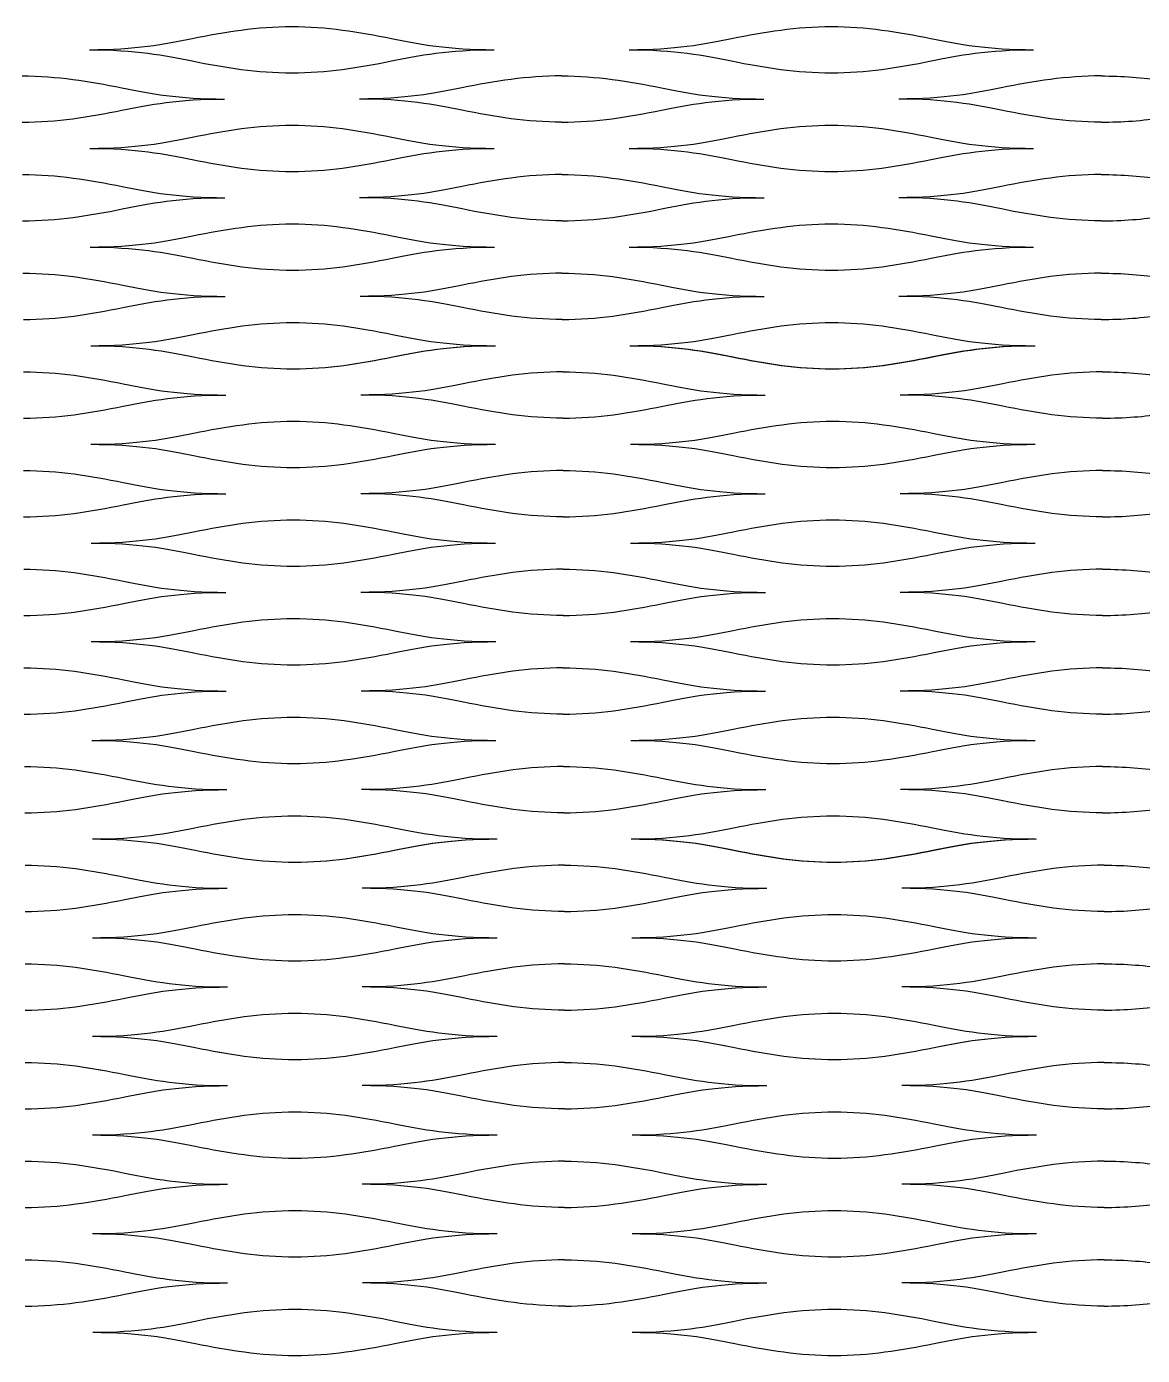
# Model space of a CAD drawing. Header units: millimetres. Extents: x 1 to 583, y -486 to -2.
# Drawn here: x 450.41 to 471.77, y -170.87 to -145.42 of the extents above; entities that cross this region are included whole.
import ezdxf

# ---------------------------------------------------------------- set-up
doc = ezdxf.new("R2010")
doc.units = ezdxf.units.MM
doc.header["$MEASUREMENT"] = 0
doc.layers.add('DEFAULT', color=7, linetype='Continuous')

msp = doc.modelspace()

# ---------------------------------------------------------------- linework, layer by layer
at = {"layer": 'DEFAULT'}
for points, knots in [([(451.616, -145.866), (452.488, -145.866), (453.065, -145.758), (453.58, -145.652), (454.209, -145.522), (454.823, -145.423), (455.489, -145.423), (456.155, -145.423), (456.769, -145.522), (457.399, -145.652), (457.914, -145.758), (458.491, -145.866), (459.363, -145.866)], [0, 0, 0, 0, 1, 1, 1, 2, 2, 2, 3, 3, 3, 4, 4, 4, 4]), ([(461.945, -145.866), (462.816, -145.866), (463.394, -145.758), (463.909, -145.652), (464.538, -145.522), (465.152, -145.423), (465.818, -145.423), (466.484, -145.423), (467.098, -145.522), (467.727, -145.652), (468.242, -145.758), (468.82, -145.866), (469.691, -145.866)], [0, 0, 0, 0, 1, 1, 1, 2, 2, 2, 3, 3, 3, 4, 4, 4, 4]), ([(451.616, -145.866), (452.488, -145.866), (453.065, -145.973), (453.58, -146.08), (454.21, -146.209), (454.824, -146.309), (455.49, -146.309), (456.156, -146.309), (456.77, -146.209), (457.399, -146.08), (457.914, -145.973), (458.491, -145.866), (459.363, -145.866)], [0, 0, 0, 0, 1, 1, 1, 2, 2, 2, 3, 3, 3, 4, 4, 4, 4]), ([(461.945, -145.866), (462.816, -145.866), (463.394, -145.973), (463.909, -146.08), (464.538, -146.209), (465.153, -146.309), (465.818, -146.309), (466.484, -146.309), (467.098, -146.209), (467.728, -146.08), (468.242, -145.973), (468.82, -145.866), (469.691, -145.866)], [0, 0, 0, 0, 1, 1, 1, 2, 2, 2, 3, 3, 3, 4, 4, 4, 4]), ([(450.326, -146.368), (450.992, -146.368), (451.606, -146.467), (452.236, -146.596), (452.751, -146.703), (453.328, -146.81), (454.2, -146.81)], [0, 0, 0, 0, 1, 1, 1, 2, 2, 2, 2]), ([(460.654, -146.368), (459.989, -146.368), (459.374, -146.467), (458.745, -146.596), (458.23, -146.703), (457.653, -146.81), (456.782, -146.81)], [0, 0, 0, 0, 1, 1, 1, 2, 2, 2, 2]), ([(460.654, -146.368), (461.32, -146.368), (461.934, -146.467), (462.564, -146.596), (463.079, -146.703), (463.656, -146.81), (464.528, -146.81)], [0, 0, 0, 0, 1, 1, 1, 2, 2, 2, 2]), ([(470.982, -146.368), (470.317, -146.368), (469.702, -146.467), (469.073, -146.596), (468.558, -146.703), (467.981, -146.81), (467.109, -146.81)], [0, 0, 0, 0, 1, 1, 1, 2, 2, 2, 2]), ([(470.982, -146.368), (471.386, -146.368), (471.789, -146.397), (472.166, -146.456), (472.919, -146.574), (473.565, -146.81), (474.856, -146.81)], [0, 0, 0, 0, 1, 1, 1, 2, 2, 2, 2]), ([(450.328, -147.253), (450.993, -147.253), (451.608, -147.154), (452.237, -147.024), (452.751, -146.918), (453.328, -146.81), (454.2, -146.81)], [0, 0, 0, 0, 1, 1, 1, 2, 2, 2, 2]), ([(460.655, -147.253), (459.99, -147.253), (459.375, -147.154), (458.746, -147.024), (458.231, -146.918), (457.653, -146.81), (456.782, -146.81)], [0, 0, 0, 0, 1, 1, 1, 2, 2, 2, 2]), ([(460.655, -147.253), (461.321, -147.253), (461.935, -147.154), (462.564, -147.024), (463.079, -146.918), (463.656, -146.81), (464.528, -146.81)], [0, 0, 0, 0, 1, 1, 1, 2, 2, 2, 2]), ([(470.982, -147.253), (470.317, -147.253), (469.702, -147.154), (469.073, -147.024), (468.558, -146.918), (467.981, -146.81), (467.109, -146.81)], [0, 0, 0, 0, 1, 1, 1, 2, 2, 2, 2]), ([(470.982, -147.253), (471.386, -147.253), (471.789, -147.224), (472.166, -147.165), (472.919, -147.047), (473.565, -146.81), (474.856, -146.81)], [0, 0, 0, 0, 1, 1, 1, 2, 2, 2, 2]), ([(451.62, -147.755), (452.491, -147.755), (453.068, -147.647), (453.583, -147.541), (454.212, -147.411), (454.826, -147.312), (455.491, -147.312), (456.157, -147.312), (456.772, -147.411), (457.401, -147.541), (457.916, -147.648), (458.493, -147.755), (459.365, -147.755)], [0, 0, 0, 0, 1, 1, 1, 2, 2, 2, 3, 3, 3, 4, 4, 4, 4]), ([(461.946, -147.755), (462.818, -147.755), (463.395, -147.647), (463.91, -147.541), (464.539, -147.411), (465.153, -147.312), (465.819, -147.312), (466.484, -147.312), (467.099, -147.411), (467.728, -147.541), (468.243, -147.648), (468.82, -147.755), (469.692, -147.755)], [0, 0, 0, 0, 1, 1, 1, 2, 2, 2, 3, 3, 3, 4, 4, 4, 4]), ([(451.62, -147.755), (452.491, -147.755), (453.069, -147.863), (453.584, -147.969), (454.214, -148.099), (454.828, -148.198), (455.494, -148.198), (456.159, -148.198), (456.773, -148.099), (457.402, -147.969), (457.917, -147.863), (458.493, -147.755), (459.365, -147.755)], [0, 0, 0, 0, 1, 1, 1, 2, 2, 2, 3, 3, 3, 4, 4, 4, 4]), ([(461.946, -147.755), (462.818, -147.755), (463.395, -147.863), (463.91, -147.969), (464.539, -148.099), (465.154, -148.198), (465.819, -148.198), (466.485, -148.198), (467.099, -148.099), (467.728, -147.969), (468.243, -147.863), (468.82, -147.755), (469.692, -147.755)], [0, 0, 0, 0, 1, 1, 1, 2, 2, 2, 3, 3, 3, 4, 4, 4, 4]), ([(450.331, -148.257), (450.997, -148.257), (451.612, -148.356), (452.241, -148.486), (452.756, -148.592), (453.334, -148.7), (454.205, -148.7)], [0, 0, 0, 0, 1, 1, 1, 2, 2, 2, 2]), ([(460.657, -148.257), (459.991, -148.257), (459.377, -148.356), (458.749, -148.486), (458.234, -148.592), (457.657, -148.7), (456.786, -148.7)], [0, 0, 0, 0, 1, 1, 1, 2, 2, 2, 2]), ([(460.657, -148.257), (461.322, -148.257), (461.937, -148.356), (462.566, -148.486), (463.081, -148.592), (463.658, -148.7), (464.53, -148.7)], [0, 0, 0, 0, 1, 1, 1, 2, 2, 2, 2]), ([(470.982, -148.257), (470.317, -148.257), (469.703, -148.356), (469.074, -148.486), (468.559, -148.592), (467.982, -148.7), (467.111, -148.7)], [0, 0, 0, 0, 1, 1, 1, 2, 2, 2, 2]), ([(470.982, -148.257), (471.386, -148.257), (471.789, -148.286), (472.166, -148.346), (472.919, -148.464), (473.564, -148.7), (474.855, -148.7)], [0, 0, 0, 0, 1, 1, 1, 2, 2, 2, 2]), ([(450.335, -149.143), (451.001, -149.143), (451.615, -149.044), (452.243, -148.914), (452.757, -148.807), (453.334, -148.7), (454.205, -148.7)], [0, 0, 0, 0, 1, 1, 1, 2, 2, 2, 2]), ([(460.659, -149.143), (459.994, -149.143), (459.379, -149.044), (458.75, -148.914), (458.235, -148.807), (457.657, -148.7), (456.786, -148.7)], [0, 0, 0, 0, 1, 1, 1, 2, 2, 2, 2]), ([(460.659, -149.143), (461.324, -149.143), (461.938, -149.044), (462.567, -148.914), (463.081, -148.807), (463.658, -148.7), (464.53, -148.7)], [0, 0, 0, 0, 1, 1, 1, 2, 2, 2, 2]), ([(470.982, -149.143), (470.317, -149.143), (469.703, -149.044), (469.074, -148.914), (468.559, -148.807), (467.982, -148.7), (467.111, -148.7)], [0, 0, 0, 0, 1, 1, 1, 2, 2, 2, 2]), ([(470.982, -149.143), (471.386, -149.143), (471.789, -149.113), (472.166, -149.054), (472.919, -148.936), (473.564, -148.7), (474.855, -148.7)], [0, 0, 0, 0, 1, 1, 1, 2, 2, 2, 2]), ([(451.628, -149.645), (452.499, -149.645), (453.076, -149.537), (453.59, -149.431), (454.218, -149.301), (454.832, -149.202), (455.497, -149.202), (456.163, -149.202), (456.777, -149.301), (457.407, -149.431), (457.921, -149.537), (458.499, -149.645), (459.37, -149.645)], [0, 0, 0, 0, 1, 1, 1, 2, 2, 2, 3, 3, 3, 4, 4, 4, 4]), ([(461.95, -149.645), (462.821, -149.645), (463.398, -149.537), (463.913, -149.431), (464.541, -149.301), (465.155, -149.202), (465.821, -149.202), (466.486, -149.202), (467.1, -149.301), (467.729, -149.431), (468.244, -149.537), (468.821, -149.645), (469.692, -149.645)], [0, 0, 0, 0, 1, 1, 1, 2, 2, 2, 3, 3, 3, 4, 4, 4, 4]), ([(451.628, -149.645), (452.499, -149.645), (453.077, -149.752), (453.592, -149.858), (454.222, -149.988), (454.837, -150.087), (455.502, -150.087), (456.167, -150.087), (456.78, -149.988), (457.408, -149.858), (457.922, -149.752), (458.499, -149.645), (459.37, -149.645)], [0, 0, 0, 0, 1, 1, 1, 2, 2, 2, 3, 3, 3, 4, 4, 4, 4]), ([(461.95, -149.645), (462.821, -149.645), (463.399, -149.752), (463.914, -149.858), (464.543, -149.988), (465.157, -150.087), (465.822, -150.087), (466.487, -150.087), (467.101, -149.988), (467.73, -149.858), (468.244, -149.752), (468.821, -149.645), (469.692, -149.645)], [0, 0, 0, 0, 1, 1, 1, 2, 2, 2, 3, 3, 3, 4, 4, 4, 4]), ([(450.342, -150.146), (451.007, -150.146), (451.622, -150.245), (452.252, -150.375), (452.767, -150.482), (453.345, -150.589), (454.215, -150.589)], [0, 0, 0, 0, 1, 1, 1, 2, 2, 2, 2]), ([(460.662, -150.146), (459.997, -150.146), (459.384, -150.245), (458.756, -150.375), (458.242, -150.482), (457.666, -150.589), (456.795, -150.589)], [0, 0, 0, 0, 1, 1, 1, 2, 2, 2, 2]), ([(460.662, -150.146), (461.327, -150.146), (461.942, -150.245), (462.571, -150.375), (463.086, -150.482), (463.663, -150.589), (464.534, -150.589)], [0, 0, 0, 0, 1, 1, 1, 2, 2, 2, 2]), ([(470.982, -150.146), (470.317, -150.146), (469.703, -150.245), (469.075, -150.375), (468.56, -150.482), (467.984, -150.589), (467.113, -150.589)], [0, 0, 0, 0, 1, 1, 1, 2, 2, 2, 2]), ([(470.982, -150.146), (471.386, -150.146), (471.789, -150.176), (472.165, -150.235), (472.918, -150.353), (473.563, -150.589), (474.853, -150.589)], [0, 0, 0, 0, 1, 1, 1, 2, 2, 2, 2]), ([(450.35, -151.032), (451.015, -151.032), (451.628, -150.933), (452.255, -150.803), (452.769, -150.697), (453.345, -150.589), (454.215, -150.589)], [0, 0, 0, 0, 1, 1, 1, 2, 2, 2, 2]), ([(460.666, -151.032), (460.001, -151.032), (459.387, -150.933), (458.758, -150.803), (458.243, -150.697), (457.666, -150.589), (456.795, -150.589)], [0, 0, 0, 0, 1, 1, 1, 2, 2, 2, 2]), ([(460.666, -151.032), (461.331, -151.032), (461.944, -150.933), (462.572, -150.803), (463.086, -150.697), (463.663, -150.589), (464.534, -150.589)], [0, 0, 0, 0, 1, 1, 1, 2, 2, 2, 2]), ([(470.982, -151.032), (470.317, -151.032), (469.704, -150.933), (469.075, -150.803), (468.561, -150.697), (467.984, -150.589), (467.113, -150.589)], [0, 0, 0, 0, 1, 1, 1, 2, 2, 2, 2]), ([(470.982, -151.032), (471.386, -151.032), (471.789, -151.002), (472.165, -150.944), (472.918, -150.825), (473.563, -150.589), (474.853, -150.589)], [0, 0, 0, 0, 1, 1, 1, 2, 2, 2, 2]), ([(451.643, -151.534), (452.514, -151.534), (453.09, -151.426), (453.603, -151.32), (454.23, -151.19), (454.843, -151.091), (455.508, -151.091), (456.173, -151.091), (456.788, -151.19), (457.417, -151.32), (457.932, -151.426), (458.509, -151.534), (459.379, -151.534)], [0, 0, 0, 0, 1, 1, 1, 2, 2, 2, 3, 3, 3, 4, 4, 4, 4]), ([(461.958, -151.534), (462.828, -151.534), (463.404, -151.426), (463.918, -151.32), (464.546, -151.19), (465.159, -151.091), (465.824, -151.091), (466.489, -151.091), (467.103, -151.19), (467.732, -151.32), (468.246, -151.426), (468.823, -151.534), (469.693, -151.534)], [0, 0, 0, 0, 1, 1, 1, 2, 2, 2, 3, 3, 3, 4, 4, 4, 4]), ([(451.643, -151.534), (452.514, -151.534), (453.092, -151.642), (453.607, -151.748), (454.237, -151.878), (454.852, -151.977), (455.516, -151.977), (456.181, -151.977), (456.793, -151.878), (457.42, -151.748), (457.933, -151.642), (458.509, -151.534), (459.379, -151.534)], [0, 0, 0, 0, 1, 1, 1, 2, 2, 2, 3, 3, 3, 4, 4, 4, 4]), ([(451.643, -151.534), (452.515, -151.534), (453.092, -151.642), (453.607, -151.748), (454.236, -151.878), (454.851, -151.977), (455.517, -151.977), (456.183, -151.977), (456.797, -151.878), (457.426, -151.748), (457.941, -151.642), (458.519, -151.534), (459.39, -151.534)], [0, 0, 0, 0, 1, 1, 1, 2, 2, 2, 3, 3, 3, 4, 4, 4, 4]), ([(461.958, -151.534), (462.828, -151.534), (463.405, -151.642), (463.92, -151.748), (464.549, -151.878), (465.162, -151.977), (465.827, -151.977), (466.491, -151.977), (467.105, -151.878), (467.733, -151.748), (468.246, -151.642), (468.823, -151.534), (469.693, -151.534)], [0, 0, 0, 0, 1, 1, 1, 2, 2, 2, 3, 3, 3, 4, 4, 4, 4]), ([(461.973, -151.534), (462.844, -151.534), (463.422, -151.642), (463.937, -151.748), (464.566, -151.878), (465.18, -151.977), (465.846, -151.977), (466.512, -151.977), (467.127, -151.878), (467.756, -151.748), (468.271, -151.642), (468.848, -151.534), (469.72, -151.534)], [0, 0, 0, 0, 1, 1, 1, 2, 2, 2, 3, 3, 3, 4, 4, 4, 4]), ([(450.352, -152.036), (451.018, -152.036), (451.632, -152.135), (452.262, -152.265), (452.777, -152.371), (453.354, -152.479), (454.226, -152.479)], [0, 0, 0, 0, 1, 1, 1, 2, 2, 2, 2]), ([(460.682, -152.036), (460.016, -152.036), (459.401, -152.135), (458.772, -152.265), (458.257, -152.371), (457.68, -152.479), (456.808, -152.479)], [0, 0, 0, 0, 1, 1, 1, 2, 2, 2, 2]), ([(460.682, -152.036), (461.347, -152.036), (461.962, -152.135), (462.591, -152.265), (463.106, -152.371), (463.683, -152.479), (464.555, -152.479)], [0, 0, 0, 0, 1, 1, 1, 2, 2, 2, 2]), ([(471.011, -152.036), (470.345, -152.036), (469.731, -152.135), (469.101, -152.265), (468.587, -152.371), (468.009, -152.479), (467.138, -152.479)], [0, 0, 0, 0, 1, 1, 1, 2, 2, 2, 2]), ([(471.011, -152.036), (471.414, -152.036), (471.818, -152.065), (472.194, -152.124), (472.948, -152.243), (473.593, -152.479), (474.885, -152.479)], [0, 0, 0, 0, 1, 1, 1, 2, 2, 2, 2]), ([(450.352, -152.922), (451.018, -152.922), (451.633, -152.822), (452.262, -152.693), (452.777, -152.586), (453.354, -152.479), (454.226, -152.479)], [0, 0, 0, 0, 1, 1, 1, 2, 2, 2, 2]), ([(460.682, -152.922), (460.016, -152.922), (459.401, -152.822), (458.772, -152.693), (458.257, -152.586), (457.68, -152.479), (456.808, -152.479)], [0, 0, 0, 0, 1, 1, 1, 2, 2, 2, 2]), ([(460.682, -152.922), (461.347, -152.922), (461.962, -152.822), (462.591, -152.693), (463.106, -152.586), (463.683, -152.479), (464.555, -152.479)], [0, 0, 0, 0, 1, 1, 1, 2, 2, 2, 2]), ([(471.011, -152.922), (470.345, -152.922), (469.731, -152.822), (469.101, -152.693), (468.587, -152.586), (468.009, -152.479), (467.138, -152.479)], [0, 0, 0, 0, 1, 1, 1, 2, 2, 2, 2]), ([(471.011, -152.922), (471.414, -152.922), (471.818, -152.892), (472.194, -152.833), (472.948, -152.715), (473.593, -152.479), (474.885, -152.479)], [0, 0, 0, 0, 1, 1, 1, 2, 2, 2, 2]), ([(451.643, -153.423), (452.515, -153.423), (453.093, -153.316), (453.608, -153.21), (454.237, -153.08), (454.851, -152.981), (455.517, -152.981), (456.183, -152.981), (456.797, -153.08), (457.427, -153.21), (457.941, -153.316), (458.519, -153.423), (459.391, -153.423)], [0, 0, 0, 0, 1, 1, 1, 2, 2, 2, 3, 3, 3, 4, 4, 4, 4]), ([(461.973, -153.423), (462.844, -153.423), (463.422, -153.316), (463.937, -153.21), (464.566, -153.08), (465.18, -152.981), (465.846, -152.981), (466.512, -152.981), (467.127, -153.08), (467.756, -153.21), (468.271, -153.316), (468.848, -153.423), (469.72, -153.423)], [0, 0, 0, 0, 1, 1, 1, 2, 2, 2, 3, 3, 3, 4, 4, 4, 4]), ([(451.643, -153.423), (452.515, -153.423), (453.093, -153.531), (453.608, -153.637), (454.237, -153.767), (454.851, -153.866), (455.517, -153.866), (456.183, -153.866), (456.797, -153.767), (457.427, -153.637), (457.942, -153.531), (458.519, -153.423), (459.391, -153.423)], [0, 0, 0, 0, 1, 1, 1, 2, 2, 2, 3, 3, 3, 4, 4, 4, 4]), ([(461.973, -153.423), (462.844, -153.423), (463.422, -153.531), (463.937, -153.637), (464.566, -153.767), (465.181, -153.866), (465.846, -153.866), (466.512, -153.866), (467.127, -153.767), (467.756, -153.637), (468.271, -153.531), (468.848, -153.423), (469.72, -153.423)], [0, 0, 0, 0, 1, 1, 1, 2, 2, 2, 3, 3, 3, 4, 4, 4, 4]), ([(450.353, -153.925), (451.018, -153.925), (451.633, -154.024), (452.262, -154.154), (452.777, -154.261), (453.355, -154.368), (454.226, -154.368)], [0, 0, 0, 0, 1, 1, 1, 2, 2, 2, 2]), ([(460.682, -153.925), (460.016, -153.925), (459.402, -154.024), (458.772, -154.154), (458.258, -154.261), (457.68, -154.368), (456.809, -154.368)], [0, 0, 0, 0, 1, 1, 1, 2, 2, 2, 2]), ([(460.682, -153.925), (461.348, -153.925), (461.962, -154.024), (462.591, -154.154), (463.106, -154.261), (463.684, -154.368), (464.555, -154.368)], [0, 0, 0, 0, 1, 1, 1, 2, 2, 2, 2]), ([(471.011, -153.925), (470.345, -153.925), (469.731, -154.024), (469.102, -154.154), (468.587, -154.261), (468.009, -154.368), (467.138, -154.368)], [0, 0, 0, 0, 1, 1, 1, 2, 2, 2, 2]), ([(471.011, -153.925), (471.414, -153.925), (471.818, -153.955), (472.194, -154.014), (472.948, -154.132), (473.593, -154.368), (474.885, -154.368)], [0, 0, 0, 0, 1, 1, 1, 2, 2, 2, 2]), ([(450.353, -154.811), (451.019, -154.811), (451.634, -154.712), (452.263, -154.582), (452.777, -154.476), (453.355, -154.368), (454.226, -154.368)], [0, 0, 0, 0, 1, 1, 1, 2, 2, 2, 2]), ([(460.682, -154.811), (460.016, -154.811), (459.402, -154.712), (458.773, -154.582), (458.258, -154.476), (457.68, -154.368), (456.809, -154.368)], [0, 0, 0, 0, 1, 1, 1, 2, 2, 2, 2]), ([(460.682, -154.811), (461.348, -154.811), (461.962, -154.712), (462.591, -154.582), (463.106, -154.476), (463.684, -154.368), (464.555, -154.368)], [0, 0, 0, 0, 1, 1, 1, 2, 2, 2, 2]), ([(471.011, -154.811), (470.345, -154.811), (469.731, -154.712), (469.102, -154.582), (468.587, -154.476), (468.009, -154.368), (467.138, -154.368)], [0, 0, 0, 0, 1, 1, 1, 2, 2, 2, 2]), ([(471.011, -154.811), (471.414, -154.811), (471.818, -154.781), (472.194, -154.722), (472.948, -154.604), (473.593, -154.368), (474.885, -154.368)], [0, 0, 0, 0, 1, 1, 1, 2, 2, 2, 2]), ([(451.645, -155.313), (452.516, -155.313), (453.094, -155.205), (453.608, -155.099), (454.238, -154.969), (454.852, -154.87), (455.518, -154.87), (456.183, -154.87), (456.798, -154.969), (457.427, -155.099), (457.942, -155.205), (458.52, -155.313), (459.391, -155.313)], [0, 0, 0, 0, 1, 1, 1, 2, 2, 2, 3, 3, 3, 4, 4, 4, 4]), ([(461.973, -155.313), (462.845, -155.313), (463.422, -155.205), (463.937, -155.099), (464.566, -154.969), (465.181, -154.87), (465.846, -154.87), (466.512, -154.87), (467.127, -154.969), (467.756, -155.099), (468.271, -155.205), (468.848, -155.313), (469.72, -155.313)], [0, 0, 0, 0, 1, 1, 1, 2, 2, 2, 3, 3, 3, 4, 4, 4, 4]), ([(451.645, -155.313), (452.516, -155.313), (453.094, -155.42), (453.609, -155.527), (454.238, -155.657), (454.853, -155.756), (455.518, -155.756), (456.184, -155.756), (456.799, -155.657), (457.428, -155.527), (457.942, -155.42), (458.52, -155.313), (459.391, -155.313)], [0, 0, 0, 0, 1, 1, 1, 2, 2, 2, 3, 3, 3, 4, 4, 4, 4]), ([(461.973, -155.313), (462.845, -155.313), (463.422, -155.42), (463.937, -155.527), (464.567, -155.657), (465.181, -155.756), (465.847, -155.756), (466.512, -155.756), (467.127, -155.657), (467.756, -155.527), (468.271, -155.42), (468.848, -155.313), (469.72, -155.313)], [0, 0, 0, 0, 1, 1, 1, 2, 2, 2, 3, 3, 3, 4, 4, 4, 4]), ([(450.355, -155.815), (451.02, -155.815), (451.635, -155.914), (452.264, -156.044), (452.779, -156.15), (453.357, -156.258), (454.228, -156.258)], [0, 0, 0, 0, 1, 1, 1, 2, 2, 2, 2]), ([(460.683, -155.815), (460.017, -155.815), (459.403, -155.914), (458.774, -156.044), (458.259, -156.15), (457.682, -156.258), (456.81, -156.258)], [0, 0, 0, 0, 1, 1, 1, 2, 2, 2, 2]), ([(460.683, -155.815), (461.348, -155.815), (461.963, -155.914), (462.592, -156.044), (463.107, -156.15), (463.685, -156.258), (464.556, -156.258)], [0, 0, 0, 0, 1, 1, 1, 2, 2, 2, 2]), ([(471.011, -155.815), (470.345, -155.815), (469.731, -155.914), (469.102, -156.044), (468.587, -156.15), (468.01, -156.258), (467.138, -156.258)], [0, 0, 0, 0, 1, 1, 1, 2, 2, 2, 2]), ([(471.011, -155.815), (471.414, -155.815), (471.818, -155.844), (472.194, -155.903), (472.948, -156.021), (473.593, -156.258), (474.884, -156.258)], [0, 0, 0, 0, 1, 1, 1, 2, 2, 2, 2]), ([(450.357, -156.7), (451.022, -156.7), (451.636, -156.601), (452.265, -156.471), (452.78, -156.365), (453.357, -156.258), (454.228, -156.258)], [0, 0, 0, 0, 1, 1, 1, 2, 2, 2, 2]), ([(460.684, -156.7), (460.018, -156.7), (459.404, -156.601), (458.774, -156.471), (458.259, -156.365), (457.682, -156.258), (456.81, -156.258)], [0, 0, 0, 0, 1, 1, 1, 2, 2, 2, 2]), ([(460.684, -156.7), (461.349, -156.7), (461.964, -156.601), (462.593, -156.471), (463.107, -156.365), (463.685, -156.258), (464.556, -156.258)], [0, 0, 0, 0, 1, 1, 1, 2, 2, 2, 2]), ([(471.011, -156.7), (470.345, -156.7), (469.731, -156.601), (469.102, -156.471), (468.587, -156.365), (468.01, -156.258), (467.138, -156.258)], [0, 0, 0, 0, 1, 1, 1, 2, 2, 2, 2]), ([(471.011, -156.7), (471.414, -156.7), (471.818, -156.671), (472.194, -156.612), (472.948, -156.494), (473.593, -156.258), (474.884, -156.258)], [0, 0, 0, 0, 1, 1, 1, 2, 2, 2, 2]), ([(451.648, -157.202), (452.52, -157.202), (453.097, -157.095), (453.612, -156.988), (454.24, -156.859), (454.855, -156.759), (455.52, -156.759), (456.186, -156.759), (456.8, -156.859), (457.43, -156.988), (457.945, -157.095), (458.522, -157.202), (459.394, -157.202)], [0, 0, 0, 0, 1, 1, 1, 2, 2, 2, 3, 3, 3, 4, 4, 4, 4]), ([(461.975, -157.202), (462.846, -157.202), (463.424, -157.095), (463.938, -156.988), (464.567, -156.859), (465.182, -156.759), (465.847, -156.759), (466.513, -156.759), (467.127, -156.859), (467.757, -156.988), (468.272, -157.095), (468.849, -157.202), (469.72, -157.202)], [0, 0, 0, 0, 1, 1, 1, 2, 2, 2, 3, 3, 3, 4, 4, 4, 4]), ([(451.648, -157.202), (452.52, -157.202), (453.098, -157.31), (453.613, -157.416), (454.242, -157.546), (454.857, -157.645), (455.522, -157.645), (456.188, -157.645), (456.802, -157.546), (457.431, -157.416), (457.945, -157.31), (458.522, -157.202), (459.394, -157.202)], [0, 0, 0, 0, 1, 1, 1, 2, 2, 2, 3, 3, 3, 4, 4, 4, 4]), ([(461.975, -157.202), (462.846, -157.202), (463.424, -157.31), (463.939, -157.416), (464.568, -157.546), (465.183, -157.645), (465.848, -157.645), (466.513, -157.645), (467.128, -157.546), (467.757, -157.416), (468.272, -157.31), (468.849, -157.202), (469.72, -157.202)], [0, 0, 0, 0, 1, 1, 1, 2, 2, 2, 3, 3, 3, 4, 4, 4, 4]), ([(450.36, -157.704), (451.025, -157.704), (451.64, -157.803), (452.27, -157.933), (452.785, -158.039), (453.362, -158.147), (454.234, -158.147)], [0, 0, 0, 0, 1, 1, 1, 2, 2, 2, 2]), ([(460.685, -157.704), (460.02, -157.704), (459.406, -157.803), (458.777, -157.933), (458.263, -158.039), (457.686, -158.147), (456.815, -158.147)], [0, 0, 0, 0, 1, 1, 1, 2, 2, 2, 2]), ([(460.685, -157.704), (461.351, -157.704), (461.966, -157.803), (462.595, -157.933), (463.11, -158.039), (463.687, -158.147), (464.558, -158.147)], [0, 0, 0, 0, 1, 1, 1, 2, 2, 2, 2]), ([(471.011, -157.704), (470.346, -157.704), (469.731, -157.803), (469.102, -157.933), (468.588, -158.039), (468.011, -158.147), (467.139, -158.147)], [0, 0, 0, 0, 1, 1, 1, 2, 2, 2, 2]), ([(471.011, -157.704), (471.414, -157.704), (471.818, -157.734), (472.194, -157.793), (472.947, -157.911), (473.593, -158.147), (474.884, -158.147)], [0, 0, 0, 0, 1, 1, 1, 2, 2, 2, 2]), ([(450.364, -158.59), (451.029, -158.59), (451.643, -158.491), (452.272, -158.361), (452.786, -158.255), (453.362, -158.147), (454.234, -158.147)], [0, 0, 0, 0, 1, 1, 1, 2, 2, 2, 2]), ([(460.687, -158.59), (460.022, -158.59), (459.408, -158.491), (458.778, -158.361), (458.264, -158.255), (457.686, -158.147), (456.815, -158.147)], [0, 0, 0, 0, 1, 1, 1, 2, 2, 2, 2]), ([(460.687, -158.59), (461.353, -158.59), (461.967, -158.491), (462.596, -158.361), (463.11, -158.255), (463.687, -158.147), (464.558, -158.147)], [0, 0, 0, 0, 1, 1, 1, 2, 2, 2, 2]), ([(471.011, -158.59), (470.346, -158.59), (469.731, -158.491), (469.102, -158.361), (468.588, -158.255), (468.011, -158.147), (467.139, -158.147)], [0, 0, 0, 0, 1, 1, 1, 2, 2, 2, 2]), ([(471.011, -158.59), (471.414, -158.59), (471.818, -158.56), (472.194, -158.501), (472.947, -158.383), (473.593, -158.147), (474.884, -158.147)], [0, 0, 0, 0, 1, 1, 1, 2, 2, 2, 2]), ([(451.657, -159.092), (452.528, -159.092), (453.104, -158.984), (453.618, -158.878), (454.247, -158.748), (454.861, -158.649), (455.526, -158.649), (456.191, -158.649), (456.806, -158.748), (457.435, -158.878), (457.95, -158.984), (458.527, -159.092), (459.398, -159.092)], [0, 0, 0, 0, 1, 1, 1, 2, 2, 2, 3, 3, 3, 4, 4, 4, 4]), ([(461.979, -159.092), (462.85, -159.092), (463.427, -158.984), (463.941, -158.878), (464.57, -158.748), (465.184, -158.649), (465.849, -158.649), (466.515, -158.649), (467.129, -158.748), (467.758, -158.878), (468.273, -158.984), (468.85, -159.092), (469.721, -159.092)], [0, 0, 0, 0, 1, 1, 1, 2, 2, 2, 3, 3, 3, 4, 4, 4, 4]), ([(451.657, -159.092), (452.528, -159.092), (453.106, -159.199), (453.621, -159.306), (454.251, -159.435), (454.865, -159.534), (455.53, -159.534), (456.195, -159.534), (456.809, -159.435), (457.437, -159.306), (457.951, -159.199), (458.527, -159.092), (459.398, -159.092)], [0, 0, 0, 0, 1, 1, 1, 2, 2, 2, 3, 3, 3, 4, 4, 4, 4]), ([(461.979, -159.092), (462.85, -159.092), (463.427, -159.199), (463.942, -159.306), (464.571, -159.435), (465.185, -159.534), (465.851, -159.534), (466.516, -159.534), (467.13, -159.435), (467.758, -159.306), (468.273, -159.199), (468.85, -159.092), (469.721, -159.092)], [0, 0, 0, 0, 1, 1, 1, 2, 2, 2, 3, 3, 3, 4, 4, 4, 4]), ([(450.371, -159.594), (451.036, -159.594), (451.651, -159.693), (452.28, -159.822), (452.796, -159.929), (453.373, -160.036), (454.244, -160.036)], [0, 0, 0, 0, 1, 1, 1, 2, 2, 2, 2]), ([(460.691, -159.594), (460.026, -159.594), (459.412, -159.693), (458.784, -159.822), (458.27, -159.929), (457.694, -160.036), (456.823, -160.036)], [0, 0, 0, 0, 1, 1, 1, 2, 2, 2, 2]), ([(460.691, -159.594), (461.356, -159.594), (461.97, -159.693), (462.6, -159.822), (463.114, -159.929), (463.691, -160.036), (464.562, -160.036)], [0, 0, 0, 0, 1, 1, 1, 2, 2, 2, 2]), ([(471.011, -159.594), (470.346, -159.594), (469.732, -159.693), (469.103, -159.822), (468.589, -159.929), (468.012, -160.036), (467.142, -160.036)], [0, 0, 0, 0, 1, 1, 1, 2, 2, 2, 2]), ([(471.011, -159.594), (471.414, -159.594), (471.817, -159.623), (472.194, -159.682), (472.946, -159.8), (473.592, -160.036), (474.882, -160.036)], [0, 0, 0, 0, 1, 1, 1, 2, 2, 2, 2]), ([(450.378, -160.479), (451.043, -160.479), (451.656, -160.38), (452.284, -160.25), (452.797, -160.144), (453.373, -160.036), (454.244, -160.036)], [0, 0, 0, 0, 1, 1, 1, 2, 2, 2, 2]), ([(460.695, -160.479), (460.03, -160.479), (459.416, -160.38), (458.786, -160.25), (458.272, -160.144), (457.694, -160.036), (456.823, -160.036)], [0, 0, 0, 0, 1, 1, 1, 2, 2, 2, 2]), ([(460.695, -160.479), (461.36, -160.479), (461.973, -160.38), (462.601, -160.25), (463.115, -160.144), (463.691, -160.036), (464.562, -160.036)], [0, 0, 0, 0, 1, 1, 1, 2, 2, 2, 2]), ([(471.011, -160.479), (470.346, -160.479), (469.732, -160.38), (469.104, -160.25), (468.589, -160.144), (468.012, -160.036), (467.142, -160.036)], [0, 0, 0, 0, 1, 1, 1, 2, 2, 2, 2]), ([(471.011, -160.479), (471.414, -160.479), (471.817, -160.45), (472.194, -160.391), (472.946, -160.273), (473.592, -160.036), (474.882, -160.036)], [0, 0, 0, 0, 1, 1, 1, 2, 2, 2, 2]), ([(451.672, -160.981), (452.542, -160.981), (453.118, -160.873), (453.632, -160.767), (454.259, -160.637), (454.872, -160.538), (455.537, -160.538), (456.202, -160.538), (456.816, -160.637), (457.445, -160.767), (457.96, -160.873), (458.537, -160.981), (459.408, -160.981)], [0, 0, 0, 0, 1, 1, 1, 2, 2, 2, 3, 3, 3, 4, 4, 4, 4]), ([(461.986, -160.981), (462.857, -160.981), (463.433, -160.873), (463.947, -160.767), (464.575, -160.637), (465.188, -160.538), (465.853, -160.538), (466.518, -160.538), (467.132, -160.637), (467.76, -160.767), (468.275, -160.873), (468.851, -160.981), (469.722, -160.981)], [0, 0, 0, 0, 1, 1, 1, 2, 2, 2, 3, 3, 3, 4, 4, 4, 4]), ([(451.672, -160.981), (452.542, -160.981), (453.12, -161.089), (453.636, -161.195), (454.266, -161.325), (454.88, -161.424), (455.545, -161.424), (456.209, -161.424), (456.822, -161.325), (457.449, -161.195), (457.962, -161.089), (458.537, -160.981), (459.408, -160.981)], [0, 0, 0, 0, 1, 1, 1, 2, 2, 2, 3, 3, 3, 4, 4, 4, 4]), ([(451.672, -160.981), (452.543, -160.981), (453.121, -161.089), (453.636, -161.195), (454.265, -161.325), (454.88, -161.424), (455.545, -161.424), (456.211, -161.424), (456.826, -161.325), (457.455, -161.195), (457.97, -161.089), (458.547, -160.981), (459.419, -160.981)], [0, 0, 0, 0, 1, 1, 1, 2, 2, 2, 3, 3, 3, 4, 4, 4, 4]), ([(461.986, -160.981), (462.857, -160.981), (463.434, -161.089), (463.948, -161.195), (464.577, -161.325), (465.191, -161.424), (465.855, -161.424), (466.52, -161.424), (467.133, -161.325), (467.761, -161.195), (468.275, -161.089), (468.851, -160.981), (469.722, -160.981)], [0, 0, 0, 0, 1, 1, 1, 2, 2, 2, 3, 3, 3, 4, 4, 4, 4]), ([(462.001, -160.981), (462.873, -160.981), (463.45, -161.089), (463.965, -161.195), (464.595, -161.325), (465.209, -161.424), (465.875, -161.424), (466.54, -161.424), (467.155, -161.325), (467.785, -161.195), (468.299, -161.089), (468.877, -160.981), (469.748, -160.981)], [0, 0, 0, 0, 1, 1, 1, 2, 2, 2, 3, 3, 3, 4, 4, 4, 4]), ([(450.381, -161.483), (451.046, -161.483), (451.661, -161.582), (452.29, -161.712), (452.805, -161.818), (453.383, -161.926), (454.254, -161.926)], [0, 0, 0, 0, 1, 1, 1, 2, 2, 2, 2]), ([(460.71, -161.483), (460.044, -161.483), (459.43, -161.582), (458.801, -161.712), (458.286, -161.818), (457.708, -161.926), (456.837, -161.926)], [0, 0, 0, 0, 1, 1, 1, 2, 2, 2, 2]), ([(460.71, -161.483), (461.376, -161.483), (461.991, -161.582), (462.62, -161.712), (463.135, -161.818), (463.712, -161.926), (464.584, -161.926)], [0, 0, 0, 0, 1, 1, 1, 2, 2, 2, 2]), ([(471.04, -161.483), (470.374, -161.483), (469.759, -161.582), (469.13, -161.712), (468.615, -161.818), (468.038, -161.926), (467.166, -161.926)], [0, 0, 0, 0, 1, 1, 1, 2, 2, 2, 2]), ([(471.04, -161.483), (471.443, -161.483), (471.847, -161.513), (472.223, -161.572), (472.976, -161.69), (473.622, -161.926), (474.913, -161.926)], [0, 0, 0, 0, 1, 1, 1, 2, 2, 2, 2]), ([(450.381, -162.369), (451.046, -162.369), (451.661, -162.27), (452.29, -162.14), (452.805, -162.034), (453.383, -161.926), (454.254, -161.926)], [0, 0, 0, 0, 1, 1, 1, 2, 2, 2, 2]), ([(460.71, -162.369), (460.044, -162.369), (459.43, -162.27), (458.801, -162.14), (458.286, -162.034), (457.708, -161.926), (456.837, -161.926)], [0, 0, 0, 0, 1, 1, 1, 2, 2, 2, 2]), ([(460.71, -162.369), (461.376, -162.369), (461.991, -162.27), (462.62, -162.14), (463.135, -162.034), (463.712, -161.926), (464.584, -161.926)], [0, 0, 0, 0, 1, 1, 1, 2, 2, 2, 2]), ([(471.04, -162.369), (470.374, -162.369), (469.759, -162.27), (469.13, -162.14), (468.615, -162.034), (468.038, -161.926), (467.166, -161.926)], [0, 0, 0, 0, 1, 1, 1, 2, 2, 2, 2]), ([(471.04, -162.369), (471.443, -162.369), (471.847, -162.339), (472.223, -162.28), (472.976, -162.162), (473.622, -161.926), (474.913, -161.926)], [0, 0, 0, 0, 1, 1, 1, 2, 2, 2, 2]), ([(451.672, -162.871), (452.544, -162.871), (453.121, -162.763), (453.636, -162.657), (454.265, -162.527), (454.88, -162.428), (455.545, -162.428), (456.211, -162.428), (456.826, -162.527), (457.455, -162.657), (457.97, -162.763), (458.548, -162.871), (459.419, -162.871)], [0, 0, 0, 0, 1, 1, 1, 2, 2, 2, 3, 3, 3, 4, 4, 4, 4]), ([(462.001, -162.871), (462.873, -162.871), (463.45, -162.763), (463.965, -162.657), (464.595, -162.527), (465.209, -162.428), (465.875, -162.428), (466.54, -162.428), (467.155, -162.527), (467.785, -162.657), (468.3, -162.763), (468.877, -162.871), (469.748, -162.871)], [0, 0, 0, 0, 1, 1, 1, 2, 2, 2, 3, 3, 3, 4, 4, 4, 4]), ([(451.672, -162.871), (452.544, -162.871), (453.121, -162.978), (453.636, -163.084), (454.265, -163.214), (454.88, -163.313), (455.546, -163.313), (456.211, -163.313), (456.826, -163.214), (457.455, -163.084), (457.97, -162.978), (458.548, -162.871), (459.419, -162.871)], [0, 0, 0, 0, 1, 1, 1, 2, 2, 2, 3, 3, 3, 4, 4, 4, 4]), ([(462.001, -162.871), (462.873, -162.871), (463.45, -162.978), (463.965, -163.084), (464.595, -163.214), (465.209, -163.313), (465.875, -163.313), (466.541, -163.313), (467.155, -163.214), (467.785, -163.084), (468.3, -162.978), (468.877, -162.871), (469.748, -162.871)], [0, 0, 0, 0, 1, 1, 1, 2, 2, 2, 3, 3, 3, 4, 4, 4, 4]), ([(450.381, -163.372), (451.047, -163.372), (451.662, -163.472), (452.291, -163.601), (452.806, -163.708), (453.383, -163.815), (454.255, -163.815)], [0, 0, 0, 0, 1, 1, 1, 2, 2, 2, 2]), ([(460.71, -163.372), (460.045, -163.372), (459.43, -163.472), (458.801, -163.601), (458.286, -163.708), (457.709, -163.815), (456.837, -163.815)], [0, 0, 0, 0, 1, 1, 1, 2, 2, 2, 2]), ([(460.71, -163.372), (461.376, -163.372), (461.991, -163.472), (462.62, -163.601), (463.135, -163.708), (463.712, -163.815), (464.584, -163.815)], [0, 0, 0, 0, 1, 1, 1, 2, 2, 2, 2]), ([(471.04, -163.372), (470.374, -163.372), (469.759, -163.472), (469.13, -163.601), (468.615, -163.708), (468.038, -163.815), (467.166, -163.815)], [0, 0, 0, 0, 1, 1, 1, 2, 2, 2, 2]), ([(471.04, -163.372), (471.443, -163.372), (471.847, -163.402), (472.223, -163.461), (472.976, -163.579), (473.622, -163.815), (474.913, -163.815)], [0, 0, 0, 0, 1, 1, 1, 2, 2, 2, 2]), ([(450.382, -164.258), (451.048, -164.258), (451.662, -164.159), (452.291, -164.029), (452.806, -163.923), (453.383, -163.815), (454.255, -163.815)], [0, 0, 0, 0, 1, 1, 1, 2, 2, 2, 2]), ([(460.711, -164.258), (460.045, -164.258), (459.43, -164.159), (458.801, -164.029), (458.286, -163.923), (457.709, -163.815), (456.837, -163.815)], [0, 0, 0, 0, 1, 1, 1, 2, 2, 2, 2]), ([(460.711, -164.258), (461.376, -164.258), (461.991, -164.159), (462.62, -164.029), (463.135, -163.923), (463.712, -163.815), (464.584, -163.815)], [0, 0, 0, 0, 1, 1, 1, 2, 2, 2, 2]), ([(471.04, -164.258), (470.374, -164.258), (469.759, -164.159), (469.13, -164.029), (468.615, -163.923), (468.038, -163.815), (467.166, -163.815)], [0, 0, 0, 0, 1, 1, 1, 2, 2, 2, 2]), ([(471.04, -164.258), (471.443, -164.258), (471.847, -164.229), (472.223, -164.17), (472.976, -164.052), (473.622, -163.815), (474.913, -163.815)], [0, 0, 0, 0, 1, 1, 1, 2, 2, 2, 2]), ([(451.673, -164.76), (452.545, -164.76), (453.122, -164.652), (453.637, -164.546), (454.266, -164.416), (454.881, -164.317), (455.546, -164.317), (456.212, -164.317), (456.827, -164.416), (457.456, -164.546), (457.971, -164.652), (458.548, -164.76), (459.42, -164.76)], [0, 0, 0, 0, 1, 1, 1, 2, 2, 2, 3, 3, 3, 4, 4, 4, 4]), ([(462.002, -164.76), (462.874, -164.76), (463.451, -164.652), (463.966, -164.546), (464.595, -164.416), (465.209, -164.317), (465.875, -164.317), (466.541, -164.317), (467.155, -164.416), (467.785, -164.546), (468.3, -164.652), (468.877, -164.76), (469.748, -164.76)], [0, 0, 0, 0, 1, 1, 1, 2, 2, 2, 3, 3, 3, 4, 4, 4, 4]), ([(451.673, -164.76), (452.545, -164.76), (453.123, -164.868), (453.638, -164.974), (454.267, -165.104), (454.882, -165.203), (455.547, -165.203), (456.213, -165.203), (456.827, -165.104), (457.456, -164.974), (457.971, -164.868), (458.548, -164.76), (459.42, -164.76)], [0, 0, 0, 0, 1, 1, 1, 2, 2, 2, 3, 3, 3, 4, 4, 4, 4]), ([(451.673, -164.76), (452.545, -164.76), (453.122, -164.868), (453.637, -164.974), (454.266, -165.104), (454.881, -165.203), (455.547, -165.203), (456.212, -165.203), (456.827, -165.104), (457.456, -164.974), (457.971, -164.868), (458.549, -164.76), (459.42, -164.76)], [0, 0, 0, 0, 1, 1, 1, 2, 2, 2, 3, 3, 3, 4, 4, 4, 4]), ([(462.002, -164.76), (462.874, -164.76), (463.451, -164.868), (463.966, -164.974), (464.595, -165.104), (465.21, -165.203), (465.875, -165.203), (466.541, -165.203), (467.156, -165.104), (467.785, -164.974), (468.3, -164.868), (468.877, -164.76), (469.748, -164.76)], [0, 0, 0, 0, 1, 1, 1, 2, 2, 2, 3, 3, 3, 4, 4, 4, 4]), ([(462.003, -164.76), (462.874, -164.76), (463.452, -164.868), (463.967, -164.974), (464.596, -165.104), (465.21, -165.203), (465.876, -165.203), (466.542, -165.203), (467.156, -165.104), (467.786, -164.974), (468.301, -164.868), (468.878, -164.76), (469.75, -164.76)], [0, 0, 0, 0, 1, 1, 1, 2, 2, 2, 3, 3, 3, 4, 4, 4, 4]), ([(450.382, -165.262), (451.048, -165.262), (451.662, -165.361), (452.292, -165.491), (452.806, -165.597), (453.384, -165.705), (454.256, -165.705)], [0, 0, 0, 0, 1, 1, 1, 2, 2, 2, 2]), ([(450.383, -165.262), (451.049, -165.262), (451.664, -165.361), (452.293, -165.491), (452.808, -165.597), (453.386, -165.705), (454.257, -165.705)], [0, 0, 0, 0, 1, 1, 1, 2, 2, 2, 2]), ([(460.711, -165.262), (460.046, -165.262), (459.431, -165.361), (458.802, -165.491), (458.287, -165.597), (457.709, -165.705), (456.838, -165.705)], [0, 0, 0, 0, 1, 1, 1, 2, 2, 2, 2]), ([(460.711, -165.262), (460.046, -165.262), (459.432, -165.361), (458.802, -165.491), (458.288, -165.597), (457.711, -165.705), (456.839, -165.705)], [0, 0, 0, 0, 1, 1, 1, 2, 2, 2, 2]), ([(460.711, -165.262), (461.377, -165.262), (461.992, -165.361), (462.621, -165.491), (463.136, -165.597), (463.713, -165.705), (464.585, -165.705)], [0, 0, 0, 0, 1, 1, 1, 2, 2, 2, 2]), ([(460.711, -165.262), (461.377, -165.262), (461.992, -165.361), (462.621, -165.491), (463.136, -165.597), (463.713, -165.705), (464.585, -165.705)], [0, 0, 0, 0, 1, 1, 1, 2, 2, 2, 2]), ([(471.04, -165.262), (470.374, -165.262), (469.759, -165.361), (469.13, -165.491), (468.615, -165.597), (468.038, -165.705), (467.167, -165.705)], [0, 0, 0, 0, 1, 1, 1, 2, 2, 2, 2]), ([(471.041, -165.262), (470.375, -165.262), (469.761, -165.361), (469.131, -165.491), (468.616, -165.597), (468.039, -165.705), (467.167, -165.705)], [0, 0, 0, 0, 1, 1, 1, 2, 2, 2, 2]), ([(471.04, -165.262), (471.443, -165.262), (471.847, -165.291), (472.223, -165.35), (472.976, -165.469), (473.622, -165.705), (474.913, -165.705)], [0, 0, 0, 0, 1, 1, 1, 2, 2, 2, 2]), ([(471.041, -165.262), (471.444, -165.262), (471.848, -165.291), (472.224, -165.35), (472.978, -165.469), (473.623, -165.705), (474.914, -165.705)], [0, 0, 0, 0, 1, 1, 1, 2, 2, 2, 2]), ([(450.382, -166.148), (451.048, -166.148), (451.662, -166.049), (452.292, -165.919), (452.806, -165.812), (453.384, -165.705), (454.256, -165.705)], [0, 0, 0, 0, 1, 1, 1, 2, 2, 2, 2]), ([(460.711, -166.148), (460.046, -166.148), (459.431, -166.049), (458.802, -165.919), (458.287, -165.812), (457.709, -165.705), (456.838, -165.705)], [0, 0, 0, 0, 1, 1, 1, 2, 2, 2, 2]), ([(460.711, -166.148), (461.377, -166.148), (461.992, -166.049), (462.621, -165.919), (463.136, -165.812), (463.713, -165.705), (464.585, -165.705)], [0, 0, 0, 0, 1, 1, 1, 2, 2, 2, 2]), ([(471.041, -166.148), (470.375, -166.148), (469.761, -166.049), (469.131, -165.919), (468.616, -165.812), (468.039, -165.705), (467.167, -165.705)], [0, 0, 0, 0, 1, 1, 1, 2, 2, 2, 2]), ([(471.041, -166.148), (471.444, -166.148), (471.848, -166.118), (472.224, -166.059), (472.978, -165.941), (473.623, -165.705), (474.914, -165.705)], [0, 0, 0, 0, 1, 1, 1, 2, 2, 2, 2]), ([(451.673, -166.649), (452.545, -166.649), (453.122, -166.542), (453.637, -166.436), (454.266, -166.306), (454.881, -166.207), (455.547, -166.207), (456.212, -166.207), (456.827, -166.306), (457.456, -166.436), (457.971, -166.542), (458.549, -166.649), (459.42, -166.649)], [0, 0, 0, 0, 1, 1, 1, 2, 2, 2, 3, 3, 3, 4, 4, 4, 4]), ([(462.003, -166.649), (462.874, -166.649), (463.452, -166.542), (463.967, -166.436), (464.596, -166.306), (465.21, -166.207), (465.876, -166.207), (466.542, -166.207), (467.156, -166.306), (467.786, -166.436), (468.301, -166.542), (468.878, -166.649), (469.75, -166.649)], [0, 0, 0, 0, 1, 1, 1, 2, 2, 2, 3, 3, 3, 4, 4, 4, 4]), ([(451.673, -166.649), (452.545, -166.649), (453.123, -166.757), (453.637, -166.863), (454.267, -166.993), (454.881, -167.092), (455.547, -167.092), (456.213, -167.092), (456.827, -166.993), (457.457, -166.863), (457.971, -166.757), (458.549, -166.649), (459.42, -166.649)], [0, 0, 0, 0, 1, 1, 1, 2, 2, 2, 3, 3, 3, 4, 4, 4, 4]), ([(462.003, -166.649), (462.874, -166.649), (463.452, -166.757), (463.967, -166.863), (464.596, -166.993), (465.21, -167.092), (465.876, -167.092), (466.542, -167.092), (467.157, -166.993), (467.786, -166.863), (468.301, -166.757), (468.878, -166.649), (469.75, -166.649)], [0, 0, 0, 0, 1, 1, 1, 2, 2, 2, 3, 3, 3, 4, 4, 4, 4]), ([(450.383, -167.151), (451.048, -167.151), (451.663, -167.25), (452.292, -167.38), (452.807, -167.487), (453.385, -167.594), (454.256, -167.594)], [0, 0, 0, 0, 1, 1, 1, 2, 2, 2, 2]), ([(460.712, -167.151), (460.046, -167.151), (459.431, -167.25), (458.802, -167.38), (458.287, -167.487), (457.71, -167.594), (456.838, -167.594)], [0, 0, 0, 0, 1, 1, 1, 2, 2, 2, 2]), ([(460.712, -167.151), (461.377, -167.151), (461.992, -167.25), (462.621, -167.38), (463.136, -167.487), (463.714, -167.594), (464.585, -167.594)], [0, 0, 0, 0, 1, 1, 1, 2, 2, 2, 2]), ([(471.041, -167.151), (470.375, -167.151), (469.761, -167.25), (469.131, -167.38), (468.616, -167.487), (468.039, -167.594), (467.167, -167.594)], [0, 0, 0, 0, 1, 1, 1, 2, 2, 2, 2]), ([(471.041, -167.151), (471.444, -167.151), (471.848, -167.181), (472.224, -167.24), (472.978, -167.358), (473.623, -167.594), (474.914, -167.594)], [0, 0, 0, 0, 1, 1, 1, 2, 2, 2, 2]), ([(450.383, -168.037), (451.049, -168.037), (451.663, -167.938), (452.292, -167.808), (452.807, -167.702), (453.385, -167.594), (454.256, -167.594)], [0, 0, 0, 0, 1, 1, 1, 2, 2, 2, 2]), ([(460.712, -168.037), (460.046, -168.037), (459.432, -167.938), (458.802, -167.808), (458.287, -167.702), (457.71, -167.594), (456.838, -167.594)], [0, 0, 0, 0, 1, 1, 1, 2, 2, 2, 2]), ([(460.712, -168.037), (461.378, -168.037), (461.992, -167.938), (462.621, -167.808), (463.136, -167.702), (463.714, -167.594), (464.585, -167.594)], [0, 0, 0, 0, 1, 1, 1, 2, 2, 2, 2]), ([(471.041, -168.037), (470.375, -168.037), (469.761, -167.938), (469.131, -167.808), (468.616, -167.702), (468.039, -167.594), (467.167, -167.594)], [0, 0, 0, 0, 1, 1, 1, 2, 2, 2, 2]), ([(471.041, -168.037), (471.444, -168.037), (471.848, -168.007), (472.224, -167.948), (472.978, -167.83), (473.623, -167.594), (474.914, -167.594)], [0, 0, 0, 0, 1, 1, 1, 2, 2, 2, 2]), ([(451.674, -168.539), (452.546, -168.539), (453.123, -168.431), (453.638, -168.325), (454.267, -168.195), (454.882, -168.096), (455.547, -168.096), (456.213, -168.096), (456.828, -168.195), (457.457, -168.325), (457.972, -168.431), (458.55, -168.539), (459.421, -168.539)], [0, 0, 0, 0, 1, 1, 1, 2, 2, 2, 3, 3, 3, 4, 4, 4, 4]), ([(462.003, -168.539), (462.875, -168.539), (463.452, -168.431), (463.967, -168.325), (464.596, -168.195), (465.211, -168.096), (465.876, -168.096), (466.542, -168.096), (467.157, -168.195), (467.786, -168.325), (468.301, -168.431), (468.878, -168.539), (469.75, -168.539)], [0, 0, 0, 0, 1, 1, 1, 2, 2, 2, 3, 3, 3, 4, 4, 4, 4]), ([(451.674, -168.539), (452.546, -168.539), (453.124, -168.647), (453.639, -168.753), (454.268, -168.883), (454.883, -168.982), (455.548, -168.982), (456.214, -168.982), (456.828, -168.883), (457.458, -168.753), (457.972, -168.647), (458.55, -168.539), (459.421, -168.539)], [0, 0, 0, 0, 1, 1, 1, 2, 2, 2, 3, 3, 3, 4, 4, 4, 4]), ([(462.003, -168.539), (462.875, -168.539), (463.452, -168.647), (463.967, -168.753), (464.596, -168.883), (465.211, -168.982), (465.877, -168.982), (466.542, -168.982), (467.157, -168.883), (467.786, -168.753), (468.301, -168.647), (468.878, -168.539), (469.75, -168.539)], [0, 0, 0, 0, 1, 1, 1, 2, 2, 2, 3, 3, 3, 4, 4, 4, 4]), ([(450.385, -169.041), (451.05, -169.041), (451.665, -169.14), (452.294, -169.27), (452.809, -169.376), (453.387, -169.484), (454.258, -169.484)], [0, 0, 0, 0, 1, 1, 1, 2, 2, 2, 2]), ([(460.713, -169.041), (460.047, -169.041), (459.433, -169.14), (458.804, -169.27), (458.289, -169.376), (457.712, -169.484), (456.84, -169.484)], [0, 0, 0, 0, 1, 1, 1, 2, 2, 2, 2]), ([(460.713, -169.041), (461.378, -169.041), (461.993, -169.14), (462.622, -169.27), (463.137, -169.376), (463.715, -169.484), (464.586, -169.484)], [0, 0, 0, 0, 1, 1, 1, 2, 2, 2, 2]), ([(471.041, -169.041), (470.375, -169.041), (469.761, -169.14), (469.131, -169.27), (468.617, -169.376), (468.039, -169.484), (467.168, -169.484)], [0, 0, 0, 0, 1, 1, 1, 2, 2, 2, 2]), ([(471.041, -169.041), (471.444, -169.041), (471.848, -169.07), (472.224, -169.129), (472.978, -169.247), (473.623, -169.484), (474.914, -169.484)], [0, 0, 0, 0, 1, 1, 1, 2, 2, 2, 2]), ([(450.386, -169.926), (451.052, -169.926), (451.666, -169.827), (452.295, -169.697), (452.81, -169.591), (453.387, -169.484), (454.258, -169.484)], [0, 0, 0, 0, 1, 1, 1, 2, 2, 2, 2]), ([(460.714, -169.926), (460.048, -169.926), (459.433, -169.827), (458.804, -169.697), (458.289, -169.591), (457.712, -169.484), (456.84, -169.484)], [0, 0, 0, 0, 1, 1, 1, 2, 2, 2, 2]), ([(460.714, -169.926), (461.379, -169.926), (461.994, -169.827), (462.623, -169.697), (463.137, -169.591), (463.715, -169.484), (464.586, -169.484)], [0, 0, 0, 0, 1, 1, 1, 2, 2, 2, 2]), ([(471.041, -169.926), (470.375, -169.926), (469.761, -169.827), (469.132, -169.697), (468.617, -169.591), (468.039, -169.484), (467.168, -169.484)], [0, 0, 0, 0, 1, 1, 1, 2, 2, 2, 2]), ([(471.041, -169.926), (471.444, -169.926), (471.848, -169.897), (472.224, -169.838), (472.978, -169.72), (473.623, -169.484), (474.914, -169.484)], [0, 0, 0, 0, 1, 1, 1, 2, 2, 2, 2]), ([(451.678, -170.428), (452.55, -170.428), (453.127, -170.321), (453.641, -170.214), (454.27, -170.085), (454.884, -169.986), (455.55, -169.986), (456.216, -169.986), (456.83, -170.085), (457.46, -170.214), (457.975, -170.321), (458.552, -170.428), (459.423, -170.428)], [0, 0, 0, 0, 1, 1, 1, 2, 2, 2, 3, 3, 3, 4, 4, 4, 4]), ([(462.005, -170.428), (462.876, -170.428), (463.454, -170.321), (463.968, -170.214), (464.597, -170.085), (465.212, -169.986), (465.877, -169.986), (466.543, -169.986), (467.157, -170.085), (467.787, -170.214), (468.301, -170.321), (468.879, -170.428), (469.75, -170.428)], [0, 0, 0, 0, 1, 1, 1, 2, 2, 2, 3, 3, 3, 4, 4, 4, 4]), ([(451.678, -170.428), (452.55, -170.428), (453.128, -170.536), (453.643, -170.642), (454.272, -170.772), (454.887, -170.871), (455.552, -170.871), (456.218, -170.871), (456.832, -170.772), (457.46, -170.642), (457.975, -170.536), (458.552, -170.428), (459.423, -170.428)], [0, 0, 0, 0, 1, 1, 1, 2, 2, 2, 3, 3, 3, 4, 4, 4, 4]), ([(462.005, -170.428), (462.876, -170.428), (463.454, -170.536), (463.969, -170.642), (464.598, -170.772), (465.212, -170.871), (465.878, -170.871), (466.543, -170.871), (467.158, -170.772), (467.787, -170.642), (468.301, -170.536), (468.879, -170.428), (469.75, -170.428)], [0, 0, 0, 0, 1, 1, 1, 2, 2, 2, 3, 3, 3, 4, 4, 4, 4])]:
    msp.add_open_spline(points, degree=3, knots=knots, dxfattribs=at)

doc.saveas('drawing.dxf')
